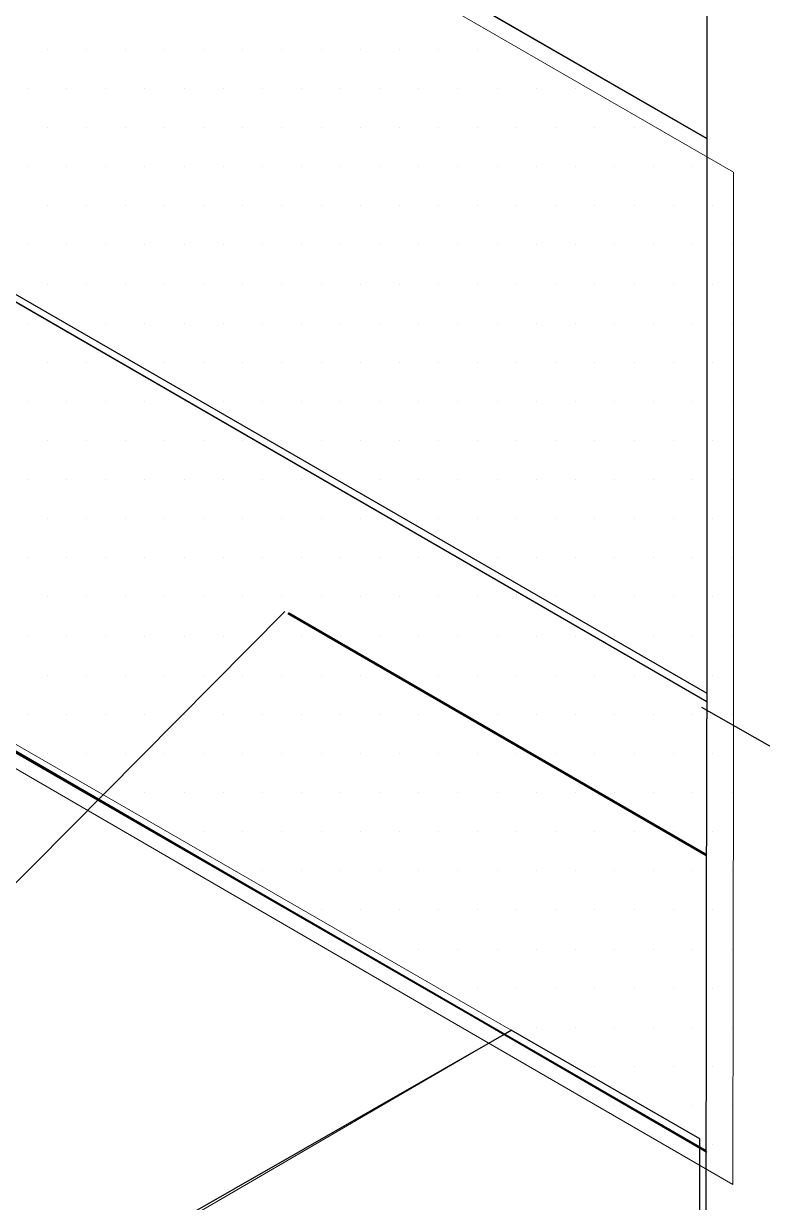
# Model space of a CAD drawing. Header units: inches. Extents: x -24 to 76, y -57 to 19.
# Drawn here: x -11.214 to -10.86, y 9.574 to 10.139 of the extents above; entities that cross this region are included whole.
import ezdxf

# ---------------------------------------------------------------- set-up
doc = ezdxf.new("R2010")
doc.units = ezdxf.units.IN
doc.header["$MEASUREMENT"] = 0
for name, color, linetype, lineweight in [('.ATI-HATCH', 7, 'Continuous', 0), ('G-ANNO-TTLB', 7, 'Continuous', 0), ('TYVEK', 7, 'Continuous', 0)]:
    doc.layers.add(name, color=color, linetype=linetype, lineweight=lineweight)

# ---------------------------------------------------------------- blocks, each defined once
blk = doc.blocks.new('Block_174')
at = {"layer": 'TYVEK', "color": 252, "lineweight": 25, "true_color": 0x848484}
blk.add_line((-11.08858, 9.85702), (-11.51939, 9.4223), dxfattribs=at)
blk = doc.blocks.new('Block_507')
at = {"layer": '.ATI-HATCH'}
blk.add_lwpolyline([(-11.25643, 10.2886), (-11.25248, 10.29094), (-11.22468, 10.6514), (-11.48622, 10.54561), (-11.70796, 10.66088), (-11.73576, 10.29931), (-11.73576, 10.20976), (-11.59052, 9.99827), (-11.02148, 9.6678), (-10.87381, 9.58238), (-10.87351, 9.78949), (-10.87351, 10.06769)], close=True, dxfattribs=at)
at = {"layer": '.ATI-HATCH', "color": 243, "lineweight": 0, "true_color": 0xcc667f}
for points in [[(-11.20245, 10.12646), (-11.20245, 10.12646), (-11.20245, 10.12646), (-11.20245, 10.12646)], [(-11.1837, 10.12646), (-11.1837, 10.12646), (-11.1837, 10.12646), (-11.1837, 10.12646)], [(-11.16495, 10.12646), (-11.16495, 10.12646), (-11.16495, 10.12646), (-11.16495, 10.12646)], [(-11.1462, 10.12646), (-11.1462, 10.12646), (-11.1462, 10.12646), (-11.1462, 10.12646)], [(-11.12745, 10.12646), (-11.12745, 10.12646), (-11.12745, 10.12646), (-11.12745, 10.12646)], [(-11.1087, 10.12646), (-11.1087, 10.12646), (-11.1087, 10.12646), (-11.1087, 10.12646)], [(-11.08995, 10.12646), (-11.08995, 10.12646), (-11.08995, 10.12646), (-11.08995, 10.12646)], [(-11.0712, 10.12646), (-11.0712, 10.12646), (-11.0712, 10.12646), (-11.0712, 10.12646)], [(-11.05245, 10.12646), (-11.05245, 10.12646), (-11.05245, 10.12646), (-11.05245, 10.12646)], [(-11.0337, 10.12646), (-11.0337, 10.12646), (-11.0337, 10.12646), (-11.0337, 10.12646)], [(-11.01495, 10.12646), (-11.01495, 10.12646), (-11.01495, 10.12646), (-11.01495, 10.12646)], [(-10.9962, 10.12646), (-10.9962, 10.12646), (-10.9962, 10.12646), (-10.9962, 10.12646)], [(-10.97745, 10.12646), (-10.97745, 10.12646), (-10.97745, 10.12646), (-10.97745, 10.12646)], [(-11.21182, 10.10771), (-11.21182, 10.10771), (-11.21182, 10.10771), (-11.21182, 10.10771)], [(-11.19307, 10.10771), (-11.19307, 10.10771), (-11.19307, 10.10771), (-11.19307, 10.10771)], [(-11.17432, 10.10771), (-11.17432, 10.10771), (-11.17432, 10.10771), (-11.17432, 10.10771)], [(-11.15557, 10.10771), (-11.15557, 10.10771), (-11.15557, 10.10771), (-11.15557, 10.10771)], [(-11.13682, 10.10771), (-11.13682, 10.10771), (-11.13682, 10.10771), (-11.13682, 10.10771)], [(-11.11807, 10.10771), (-11.11807, 10.10771), (-11.11807, 10.10771), (-11.11807, 10.10771)], [(-11.09932, 10.10771), (-11.09932, 10.10771), (-11.09932, 10.10771), (-11.09932, 10.10771)], [(-11.08057, 10.10771), (-11.08057, 10.10771), (-11.08057, 10.10771), (-11.08057, 10.10771)], [(-11.06182, 10.10771), (-11.06182, 10.10771), (-11.06182, 10.10771), (-11.06182, 10.10771)], [(-11.04307, 10.10771), (-11.04307, 10.10771), (-11.04307, 10.10771), (-11.04307, 10.10771)], [(-11.02432, 10.10771), (-11.02432, 10.10771), (-11.02432, 10.10771), (-11.02432, 10.10771)], [(-11.00557, 10.10771), (-11.00557, 10.10771), (-11.00557, 10.10771), (-11.00557, 10.10771)], [(-10.98682, 10.10771), (-10.98682, 10.10771), (-10.98682, 10.10771), (-10.98682, 10.10771)], [(-10.96807, 10.10771), (-10.96807, 10.10771), (-10.96807, 10.10771), (-10.96807, 10.10771)], [(-10.94932, 10.10771), (-10.94932, 10.10771), (-10.94932, 10.10771), (-10.94932, 10.10771)], [(-11.20245, 10.08896), (-11.20245, 10.08896), (-11.20245, 10.08896), (-11.20245, 10.08896)], [(-11.1837, 10.08896), (-11.1837, 10.08896), (-11.1837, 10.08896), (-11.1837, 10.08896)], [(-11.16495, 10.08896), (-11.16495, 10.08896), (-11.16495, 10.08896), (-11.16495, 10.08896)], [(-11.1462, 10.08896), (-11.1462, 10.08896), (-11.1462, 10.08896), (-11.1462, 10.08896)], [(-11.12745, 10.08896), (-11.12745, 10.08896), (-11.12745, 10.08896), (-11.12745, 10.08896)], [(-11.1087, 10.08896), (-11.1087, 10.08896), (-11.1087, 10.08896), (-11.1087, 10.08896)], [(-11.08995, 10.08896), (-11.08995, 10.08896), (-11.08995, 10.08896), (-11.08995, 10.08896)], [(-11.0712, 10.08896), (-11.0712, 10.08896), (-11.0712, 10.08896), (-11.0712, 10.08896)], [(-11.05245, 10.08896), (-11.05245, 10.08896), (-11.05245, 10.08896), (-11.05245, 10.08896)], [(-11.0337, 10.08896), (-11.0337, 10.08896), (-11.0337, 10.08896), (-11.0337, 10.08896)], [(-11.01495, 10.08896), (-11.01495, 10.08896), (-11.01495, 10.08896), (-11.01495, 10.08896)], [(-10.9962, 10.08896), (-10.9962, 10.08896), (-10.9962, 10.08896), (-10.9962, 10.08896)], [(-10.97745, 10.08896), (-10.97745, 10.08896), (-10.97745, 10.08896), (-10.97745, 10.08896)], [(-10.9587, 10.08896), (-10.9587, 10.08896), (-10.9587, 10.08896), (-10.9587, 10.08896)], [(-10.93995, 10.08896), (-10.93995, 10.08896), (-10.93995, 10.08896), (-10.93995, 10.08896)], [(-10.9212, 10.08896), (-10.9212, 10.08896), (-10.9212, 10.08896), (-10.9212, 10.08896)], [(-11.21182, 10.07021), (-11.21182, 10.07021), (-11.21182, 10.07021), (-11.21182, 10.07021)], [(-11.19307, 10.07021), (-11.19307, 10.07021), (-11.19307, 10.07021), (-11.19307, 10.07021)], [(-11.17432, 10.07021), (-11.17432, 10.07021), (-11.17432, 10.07021), (-11.17432, 10.07021)], [(-11.15557, 10.07021), (-11.15557, 10.07021), (-11.15557, 10.07021), (-11.15557, 10.07021)], [(-11.13682, 10.07021), (-11.13682, 10.07021), (-11.13682, 10.07021), (-11.13682, 10.07021)], [(-11.11807, 10.07021), (-11.11807, 10.07021), (-11.11807, 10.07021), (-11.11807, 10.07021)], [(-11.09932, 10.07021), (-11.09932, 10.07021), (-11.09932, 10.07021), (-11.09932, 10.07021)], [(-11.08057, 10.07021), (-11.08057, 10.07021), (-11.08057, 10.07021), (-11.08057, 10.07021)], [(-11.06182, 10.07021), (-11.06182, 10.07021), (-11.06182, 10.07021), (-11.06182, 10.07021)], [(-11.04307, 10.07021), (-11.04307, 10.07021), (-11.04307, 10.07021), (-11.04307, 10.07021)], [(-11.02432, 10.07021), (-11.02432, 10.07021), (-11.02432, 10.07021), (-11.02432, 10.07021)], [(-11.00557, 10.07021), (-11.00557, 10.07021), (-11.00557, 10.07021), (-11.00557, 10.07021)], [(-10.98682, 10.07021), (-10.98682, 10.07021), (-10.98682, 10.07021), (-10.98682, 10.07021)], [(-10.96807, 10.07021), (-10.96807, 10.07021), (-10.96807, 10.07021), (-10.96807, 10.07021)], [(-10.94932, 10.07021), (-10.94932, 10.07021), (-10.94932, 10.07021), (-10.94932, 10.07021)], [(-10.93057, 10.07021), (-10.93057, 10.07021), (-10.93057, 10.07021), (-10.93057, 10.07021)], [(-10.91182, 10.07021), (-10.91182, 10.07021), (-10.91182, 10.07021), (-10.91182, 10.07021)], [(-10.89307, 10.07021), (-10.89307, 10.07021), (-10.89307, 10.07021), (-10.89307, 10.07021)], [(-11.20245, 10.05146), (-11.20245, 10.05146), (-11.20245, 10.05146), (-11.20245, 10.05146)], [(-11.1837, 10.05146), (-11.1837, 10.05146), (-11.1837, 10.05146), (-11.1837, 10.05146)], [(-11.16495, 10.05146), (-11.16495, 10.05146), (-11.16495, 10.05146), (-11.16495, 10.05146)], [(-11.1462, 10.05146), (-11.1462, 10.05146), (-11.1462, 10.05146), (-11.1462, 10.05146)], [(-11.12745, 10.05146), (-11.12745, 10.05146), (-11.12745, 10.05146), (-11.12745, 10.05146)], [(-11.1087, 10.05146), (-11.1087, 10.05146), (-11.1087, 10.05146), (-11.1087, 10.05146)], [(-11.08995, 10.05146), (-11.08995, 10.05146), (-11.08995, 10.05146), (-11.08995, 10.05146)], [(-11.0712, 10.05146), (-11.0712, 10.05146), (-11.0712, 10.05146), (-11.0712, 10.05146)], [(-11.05245, 10.05146), (-11.05245, 10.05146), (-11.05245, 10.05146), (-11.05245, 10.05146)], [(-11.0337, 10.05146), (-11.0337, 10.05146), (-11.0337, 10.05146), (-11.0337, 10.05146)], [(-11.01495, 10.05146), (-11.01495, 10.05146), (-11.01495, 10.05146), (-11.01495, 10.05146)], [(-10.9962, 10.05146), (-10.9962, 10.05146), (-10.9962, 10.05146), (-10.9962, 10.05146)], [(-10.97745, 10.05146), (-10.97745, 10.05146), (-10.97745, 10.05146), (-10.97745, 10.05146)], [(-10.9587, 10.05146), (-10.9587, 10.05146), (-10.9587, 10.05146), (-10.9587, 10.05146)], [(-10.93995, 10.05146), (-10.93995, 10.05146), (-10.93995, 10.05146), (-10.93995, 10.05146)], [(-10.9212, 10.05146), (-10.9212, 10.05146), (-10.9212, 10.05146), (-10.9212, 10.05146)], [(-10.90245, 10.05146), (-10.90245, 10.05146), (-10.90245, 10.05146), (-10.90245, 10.05146)], [(-10.8837, 10.05146), (-10.8837, 10.05146), (-10.8837, 10.05146), (-10.8837, 10.05146)], [(-11.21182, 10.03271), (-11.21182, 10.03271), (-11.21182, 10.03271), (-11.21182, 10.03271)], [(-11.19307, 10.03271), (-11.19307, 10.03271), (-11.19307, 10.03271), (-11.19307, 10.03271)], [(-11.17432, 10.03271), (-11.17432, 10.03271), (-11.17432, 10.03271), (-11.17432, 10.03271)], [(-11.15557, 10.03271), (-11.15557, 10.03271), (-11.15557, 10.03271), (-11.15557, 10.03271)], [(-11.13682, 10.03271), (-11.13682, 10.03271), (-11.13682, 10.03271), (-11.13682, 10.03271)], [(-11.11807, 10.03271), (-11.11807, 10.03271), (-11.11807, 10.03271), (-11.11807, 10.03271)], [(-11.09932, 10.03271), (-11.09932, 10.03271), (-11.09932, 10.03271), (-11.09932, 10.03271)], [(-11.08057, 10.03271), (-11.08057, 10.03271), (-11.08057, 10.03271), (-11.08057, 10.03271)], [(-11.06182, 10.03271), (-11.06182, 10.03271), (-11.06182, 10.03271), (-11.06182, 10.03271)], [(-11.04307, 10.03271), (-11.04307, 10.03271), (-11.04307, 10.03271), (-11.04307, 10.03271)], [(-11.02432, 10.03271), (-11.02432, 10.03271), (-11.02432, 10.03271), (-11.02432, 10.03271)], [(-11.00557, 10.03271), (-11.00557, 10.03271), (-11.00557, 10.03271), (-11.00557, 10.03271)], [(-10.98682, 10.03271), (-10.98682, 10.03271), (-10.98682, 10.03271), (-10.98682, 10.03271)], [(-10.96807, 10.03271), (-10.96807, 10.03271), (-10.96807, 10.03271), (-10.96807, 10.03271)], [(-10.94932, 10.03271), (-10.94932, 10.03271), (-10.94932, 10.03271), (-10.94932, 10.03271)], [(-10.93057, 10.03271), (-10.93057, 10.03271), (-10.93057, 10.03271), (-10.93057, 10.03271)], [(-10.91182, 10.03271), (-10.91182, 10.03271), (-10.91182, 10.03271), (-10.91182, 10.03271)], [(-10.89307, 10.03271), (-10.89307, 10.03271), (-10.89307, 10.03271), (-10.89307, 10.03271)], [(-10.87432, 10.03271), (-10.87432, 10.03271), (-10.87432, 10.03271), (-10.87432, 10.03271)], [(-11.20245, 10.01396), (-11.20245, 10.01396), (-11.20245, 10.01396), (-11.20245, 10.01396)], [(-11.1837, 10.01396), (-11.1837, 10.01396), (-11.1837, 10.01396), (-11.1837, 10.01396)], [(-11.16495, 10.01396), (-11.16495, 10.01396), (-11.16495, 10.01396), (-11.16495, 10.01396)], [(-11.1462, 10.01396), (-11.1462, 10.01396), (-11.1462, 10.01396), (-11.1462, 10.01396)], [(-11.12745, 10.01396), (-11.12745, 10.01396), (-11.12745, 10.01396), (-11.12745, 10.01396)], [(-11.1087, 10.01396), (-11.1087, 10.01396), (-11.1087, 10.01396), (-11.1087, 10.01396)], [(-11.08995, 10.01396), (-11.08995, 10.01396), (-11.08995, 10.01396), (-11.08995, 10.01396)], [(-11.0712, 10.01396), (-11.0712, 10.01396), (-11.0712, 10.01396), (-11.0712, 10.01396)], [(-11.05245, 10.01396), (-11.05245, 10.01396), (-11.05245, 10.01396), (-11.05245, 10.01396)], [(-11.0337, 10.01396), (-11.0337, 10.01396), (-11.0337, 10.01396), (-11.0337, 10.01396)], [(-11.01495, 10.01396), (-11.01495, 10.01396), (-11.01495, 10.01396), (-11.01495, 10.01396)], [(-10.9962, 10.01396), (-10.9962, 10.01396), (-10.9962, 10.01396), (-10.9962, 10.01396)], [(-10.97745, 10.01396), (-10.97745, 10.01396), (-10.97745, 10.01396), (-10.97745, 10.01396)], [(-10.9587, 10.01396), (-10.9587, 10.01396), (-10.9587, 10.01396), (-10.9587, 10.01396)], [(-10.93995, 10.01396), (-10.93995, 10.01396), (-10.93995, 10.01396), (-10.93995, 10.01396)], [(-10.9212, 10.01396), (-10.9212, 10.01396), (-10.9212, 10.01396), (-10.9212, 10.01396)], [(-10.90245, 10.01396), (-10.90245, 10.01396), (-10.90245, 10.01396), (-10.90245, 10.01396)], [(-10.8837, 10.01396), (-10.8837, 10.01396), (-10.8837, 10.01396), (-10.8837, 10.01396)], [(-11.21182, 9.99521), (-11.21182, 9.99521), (-11.21182, 9.99521), (-11.21182, 9.99521)], [(-11.19307, 9.99521), (-11.19307, 9.99521), (-11.19307, 9.99521), (-11.19307, 9.99521)], [(-11.17432, 9.99521), (-11.17432, 9.99521), (-11.17432, 9.99521), (-11.17432, 9.99521)], [(-11.15557, 9.99521), (-11.15557, 9.99521), (-11.15557, 9.99521), (-11.15557, 9.99521)], [(-11.13682, 9.99521), (-11.13682, 9.99521), (-11.13682, 9.99521), (-11.13682, 9.99521)], [(-11.11807, 9.99521), (-11.11807, 9.99521), (-11.11807, 9.99521), (-11.11807, 9.99521)], [(-11.09932, 9.99521), (-11.09932, 9.99521), (-11.09932, 9.99521), (-11.09932, 9.99521)], [(-11.08057, 9.99521), (-11.08057, 9.99521), (-11.08057, 9.99521), (-11.08057, 9.99521)], [(-11.06182, 9.99521), (-11.06182, 9.99521), (-11.06182, 9.99521), (-11.06182, 9.99521)], [(-11.04307, 9.99521), (-11.04307, 9.99521), (-11.04307, 9.99521), (-11.04307, 9.99521)], [(-11.02432, 9.99521), (-11.02432, 9.99521), (-11.02432, 9.99521), (-11.02432, 9.99521)], [(-11.00557, 9.99521), (-11.00557, 9.99521), (-11.00557, 9.99521), (-11.00557, 9.99521)], [(-10.98682, 9.99521), (-10.98682, 9.99521), (-10.98682, 9.99521), (-10.98682, 9.99521)], [(-10.96807, 9.99521), (-10.96807, 9.99521), (-10.96807, 9.99521), (-10.96807, 9.99521)], [(-10.94932, 9.99521), (-10.94932, 9.99521), (-10.94932, 9.99521), (-10.94932, 9.99521)], [(-10.93057, 9.99521), (-10.93057, 9.99521), (-10.93057, 9.99521), (-10.93057, 9.99521)], [(-10.91182, 9.99521), (-10.91182, 9.99521), (-10.91182, 9.99521), (-10.91182, 9.99521)], [(-10.89307, 9.99521), (-10.89307, 9.99521), (-10.89307, 9.99521), (-10.89307, 9.99521)], [(-10.87432, 9.99521), (-10.87432, 9.99521), (-10.87432, 9.99521), (-10.87432, 9.99521)], [(-11.20245, 9.97646), (-11.20245, 9.97646), (-11.20245, 9.97646), (-11.20245, 9.97646)], [(-11.1837, 9.97646), (-11.1837, 9.97646), (-11.1837, 9.97646), (-11.1837, 9.97646)], [(-11.16495, 9.97646), (-11.16495, 9.97646), (-11.16495, 9.97646), (-11.16495, 9.97646)], [(-11.1462, 9.97646), (-11.1462, 9.97646), (-11.1462, 9.97646), (-11.1462, 9.97646)], [(-11.12745, 9.97646), (-11.12745, 9.97646), (-11.12745, 9.97646), (-11.12745, 9.97646)], [(-11.1087, 9.97646), (-11.1087, 9.97646), (-11.1087, 9.97646), (-11.1087, 9.97646)], [(-11.08995, 9.97646), (-11.08995, 9.97646), (-11.08995, 9.97646), (-11.08995, 9.97646)], [(-11.0712, 9.97646), (-11.0712, 9.97646), (-11.0712, 9.97646), (-11.0712, 9.97646)], [(-11.05245, 9.97646), (-11.05245, 9.97646), (-11.05245, 9.97646), (-11.05245, 9.97646)], [(-11.0337, 9.97646), (-11.0337, 9.97646), (-11.0337, 9.97646), (-11.0337, 9.97646)], [(-11.01495, 9.97646), (-11.01495, 9.97646), (-11.01495, 9.97646), (-11.01495, 9.97646)], [(-10.9962, 9.97646), (-10.9962, 9.97646), (-10.9962, 9.97646), (-10.9962, 9.97646)], [(-10.97745, 9.97646), (-10.97745, 9.97646), (-10.97745, 9.97646), (-10.97745, 9.97646)], [(-10.9587, 9.97646), (-10.9587, 9.97646), (-10.9587, 9.97646), (-10.9587, 9.97646)], [(-10.93995, 9.97646), (-10.93995, 9.97646), (-10.93995, 9.97646), (-10.93995, 9.97646)], [(-10.9212, 9.97646), (-10.9212, 9.97646), (-10.9212, 9.97646), (-10.9212, 9.97646)], [(-10.90245, 9.97646), (-10.90245, 9.97646), (-10.90245, 9.97646), (-10.90245, 9.97646)], [(-10.8837, 9.97646), (-10.8837, 9.97646), (-10.8837, 9.97646), (-10.8837, 9.97646)], [(-11.21182, 9.95771), (-11.21182, 9.95771), (-11.21182, 9.95771), (-11.21182, 9.95771)], [(-11.19307, 9.95771), (-11.19307, 9.95771), (-11.19307, 9.95771), (-11.19307, 9.95771)], [(-11.17432, 9.95771), (-11.17432, 9.95771), (-11.17432, 9.95771), (-11.17432, 9.95771)], [(-11.15557, 9.95771), (-11.15557, 9.95771), (-11.15557, 9.95771), (-11.15557, 9.95771)], [(-11.13682, 9.95771), (-11.13682, 9.95771), (-11.13682, 9.95771), (-11.13682, 9.95771)], [(-11.11807, 9.95771), (-11.11807, 9.95771), (-11.11807, 9.95771), (-11.11807, 9.95771)], [(-11.09932, 9.95771), (-11.09932, 9.95771), (-11.09932, 9.95771), (-11.09932, 9.95771)], [(-11.08057, 9.95771), (-11.08057, 9.95771), (-11.08057, 9.95771), (-11.08057, 9.95771)], [(-11.06182, 9.95771), (-11.06182, 9.95771), (-11.06182, 9.95771), (-11.06182, 9.95771)], [(-11.04307, 9.95771), (-11.04307, 9.95771), (-11.04307, 9.95771), (-11.04307, 9.95771)], [(-11.02432, 9.95771), (-11.02432, 9.95771), (-11.02432, 9.95771), (-11.02432, 9.95771)], [(-11.00557, 9.95771), (-11.00557, 9.95771), (-11.00557, 9.95771), (-11.00557, 9.95771)], [(-10.98682, 9.95771), (-10.98682, 9.95771), (-10.98682, 9.95771), (-10.98682, 9.95771)], [(-10.96807, 9.95771), (-10.96807, 9.95771), (-10.96807, 9.95771), (-10.96807, 9.95771)], [(-10.94932, 9.95771), (-10.94932, 9.95771), (-10.94932, 9.95771), (-10.94932, 9.95771)], [(-10.93057, 9.95771), (-10.93057, 9.95771), (-10.93057, 9.95771), (-10.93057, 9.95771)], [(-10.91182, 9.95771), (-10.91182, 9.95771), (-10.91182, 9.95771), (-10.91182, 9.95771)], [(-10.89307, 9.95771), (-10.89307, 9.95771), (-10.89307, 9.95771), (-10.89307, 9.95771)], [(-10.87432, 9.95771), (-10.87432, 9.95771), (-10.87432, 9.95771), (-10.87432, 9.95771)], [(-11.20245, 9.93896), (-11.20245, 9.93896), (-11.20245, 9.93896), (-11.20245, 9.93896)], [(-11.1837, 9.93896), (-11.1837, 9.93896), (-11.1837, 9.93896), (-11.1837, 9.93896)], [(-11.16495, 9.93896), (-11.16495, 9.93896), (-11.16495, 9.93896), (-11.16495, 9.93896)], [(-11.1462, 9.93896), (-11.1462, 9.93896), (-11.1462, 9.93896), (-11.1462, 9.93896)], [(-11.12745, 9.93896), (-11.12745, 9.93896), (-11.12745, 9.93896), (-11.12745, 9.93896)], [(-11.1087, 9.93896), (-11.1087, 9.93896), (-11.1087, 9.93896), (-11.1087, 9.93896)], [(-11.08995, 9.93896), (-11.08995, 9.93896), (-11.08995, 9.93896), (-11.08995, 9.93896)], [(-11.0712, 9.93896), (-11.0712, 9.93896), (-11.0712, 9.93896), (-11.0712, 9.93896)], [(-11.05245, 9.93896), (-11.05245, 9.93896), (-11.05245, 9.93896), (-11.05245, 9.93896)], [(-11.0337, 9.93896), (-11.0337, 9.93896), (-11.0337, 9.93896), (-11.0337, 9.93896)], [(-11.01495, 9.93896), (-11.01495, 9.93896), (-11.01495, 9.93896), (-11.01495, 9.93896)], [(-10.9962, 9.93896), (-10.9962, 9.93896), (-10.9962, 9.93896), (-10.9962, 9.93896)], [(-10.97745, 9.93896), (-10.97745, 9.93896), (-10.97745, 9.93896), (-10.97745, 9.93896)], [(-10.9587, 9.93896), (-10.9587, 9.93896), (-10.9587, 9.93896), (-10.9587, 9.93896)], [(-10.93995, 9.93896), (-10.93995, 9.93896), (-10.93995, 9.93896), (-10.93995, 9.93896)], [(-10.9212, 9.93896), (-10.9212, 9.93896), (-10.9212, 9.93896), (-10.9212, 9.93896)], [(-10.90245, 9.93896), (-10.90245, 9.93896), (-10.90245, 9.93896), (-10.90245, 9.93896)], [(-10.8837, 9.93896), (-10.8837, 9.93896), (-10.8837, 9.93896), (-10.8837, 9.93896)], [(-11.21182, 9.92021), (-11.21182, 9.92021), (-11.21182, 9.92021), (-11.21182, 9.92021)], [(-11.19307, 9.92021), (-11.19307, 9.92021), (-11.19307, 9.92021), (-11.19307, 9.92021)], [(-11.17432, 9.92021), (-11.17432, 9.92021), (-11.17432, 9.92021), (-11.17432, 9.92021)], [(-11.15557, 9.92021), (-11.15557, 9.92021), (-11.15557, 9.92021), (-11.15557, 9.92021)], [(-11.13682, 9.92021), (-11.13682, 9.92021), (-11.13682, 9.92021), (-11.13682, 9.92021)], [(-11.11807, 9.92021), (-11.11807, 9.92021), (-11.11807, 9.92021), (-11.11807, 9.92021)], [(-11.09932, 9.92021), (-11.09932, 9.92021), (-11.09932, 9.92021), (-11.09932, 9.92021)], [(-11.08057, 9.92021), (-11.08057, 9.92021), (-11.08057, 9.92021), (-11.08057, 9.92021)], [(-11.06182, 9.92021), (-11.06182, 9.92021), (-11.06182, 9.92021), (-11.06182, 9.92021)], [(-11.04307, 9.92021), (-11.04307, 9.92021), (-11.04307, 9.92021), (-11.04307, 9.92021)], [(-11.02432, 9.92021), (-11.02432, 9.92021), (-11.02432, 9.92021), (-11.02432, 9.92021)], [(-11.00557, 9.92021), (-11.00557, 9.92021), (-11.00557, 9.92021), (-11.00557, 9.92021)], [(-10.98682, 9.92021), (-10.98682, 9.92021), (-10.98682, 9.92021), (-10.98682, 9.92021)], [(-10.96807, 9.92021), (-10.96807, 9.92021), (-10.96807, 9.92021), (-10.96807, 9.92021)], [(-10.94932, 9.92021), (-10.94932, 9.92021), (-10.94932, 9.92021), (-10.94932, 9.92021)], [(-10.93057, 9.92021), (-10.93057, 9.92021), (-10.93057, 9.92021), (-10.93057, 9.92021)], [(-10.91182, 9.92021), (-10.91182, 9.92021), (-10.91182, 9.92021), (-10.91182, 9.92021)], [(-10.89307, 9.92021), (-10.89307, 9.92021), (-10.89307, 9.92021), (-10.89307, 9.92021)], [(-10.87432, 9.92021), (-10.87432, 9.92021), (-10.87432, 9.92021), (-10.87432, 9.92021)], [(-11.20245, 9.90146), (-11.20245, 9.90146), (-11.20245, 9.90146), (-11.20245, 9.90146)], [(-11.1837, 9.90146), (-11.1837, 9.90146), (-11.1837, 9.90146), (-11.1837, 9.90146)], [(-11.16495, 9.90146), (-11.16495, 9.90146), (-11.16495, 9.90146), (-11.16495, 9.90146)], [(-11.1462, 9.90146), (-11.1462, 9.90146), (-11.1462, 9.90146), (-11.1462, 9.90146)], [(-11.12745, 9.90146), (-11.12745, 9.90146), (-11.12745, 9.90146), (-11.12745, 9.90146)], [(-11.1087, 9.90146), (-11.1087, 9.90146), (-11.1087, 9.90146), (-11.1087, 9.90146)], [(-11.08995, 9.90146), (-11.08995, 9.90146), (-11.08995, 9.90146), (-11.08995, 9.90146)], [(-11.0712, 9.90146), (-11.0712, 9.90146), (-11.0712, 9.90146), (-11.0712, 9.90146)], [(-11.05245, 9.90146), (-11.05245, 9.90146), (-11.05245, 9.90146), (-11.05245, 9.90146)], [(-11.0337, 9.90146), (-11.0337, 9.90146), (-11.0337, 9.90146), (-11.0337, 9.90146)], [(-11.01495, 9.90146), (-11.01495, 9.90146), (-11.01495, 9.90146), (-11.01495, 9.90146)], [(-10.9962, 9.90146), (-10.9962, 9.90146), (-10.9962, 9.90146), (-10.9962, 9.90146)], [(-10.97745, 9.90146), (-10.97745, 9.90146), (-10.97745, 9.90146), (-10.97745, 9.90146)], [(-10.9587, 9.90146), (-10.9587, 9.90146), (-10.9587, 9.90146), (-10.9587, 9.90146)], [(-10.93995, 9.90146), (-10.93995, 9.90146), (-10.93995, 9.90146), (-10.93995, 9.90146)], [(-10.9212, 9.90146), (-10.9212, 9.90146), (-10.9212, 9.90146), (-10.9212, 9.90146)], [(-10.90245, 9.90146), (-10.90245, 9.90146), (-10.90245, 9.90146), (-10.90245, 9.90146)], [(-10.8837, 9.90146), (-10.8837, 9.90146), (-10.8837, 9.90146), (-10.8837, 9.90146)], [(-11.21182, 9.88271), (-11.21182, 9.88271), (-11.21182, 9.88271), (-11.21182, 9.88271)], [(-11.19307, 9.88271), (-11.19307, 9.88271), (-11.19307, 9.88271), (-11.19307, 9.88271)], [(-11.17432, 9.88271), (-11.17432, 9.88271), (-11.17432, 9.88271), (-11.17432, 9.88271)], [(-11.15557, 9.88271), (-11.15557, 9.88271), (-11.15557, 9.88271), (-11.15557, 9.88271)], [(-11.13682, 9.88271), (-11.13682, 9.88271), (-11.13682, 9.88271), (-11.13682, 9.88271)], [(-11.11807, 9.88271), (-11.11807, 9.88271), (-11.11807, 9.88271), (-11.11807, 9.88271)], [(-11.09932, 9.88271), (-11.09932, 9.88271), (-11.09932, 9.88271), (-11.09932, 9.88271)], [(-11.08057, 9.88271), (-11.08057, 9.88271), (-11.08057, 9.88271), (-11.08057, 9.88271)], [(-11.06182, 9.88271), (-11.06182, 9.88271), (-11.06182, 9.88271), (-11.06182, 9.88271)], [(-11.04307, 9.88271), (-11.04307, 9.88271), (-11.04307, 9.88271), (-11.04307, 9.88271)], [(-11.02432, 9.88271), (-11.02432, 9.88271), (-11.02432, 9.88271), (-11.02432, 9.88271)], [(-11.00557, 9.88271), (-11.00557, 9.88271), (-11.00557, 9.88271), (-11.00557, 9.88271)], [(-10.98682, 9.88271), (-10.98682, 9.88271), (-10.98682, 9.88271), (-10.98682, 9.88271)], [(-10.96807, 9.88271), (-10.96807, 9.88271), (-10.96807, 9.88271), (-10.96807, 9.88271)], [(-10.94932, 9.88271), (-10.94932, 9.88271), (-10.94932, 9.88271), (-10.94932, 9.88271)], [(-10.93057, 9.88271), (-10.93057, 9.88271), (-10.93057, 9.88271), (-10.93057, 9.88271)], [(-10.91182, 9.88271), (-10.91182, 9.88271), (-10.91182, 9.88271), (-10.91182, 9.88271)], [(-10.89307, 9.88271), (-10.89307, 9.88271), (-10.89307, 9.88271), (-10.89307, 9.88271)], [(-10.87432, 9.88271), (-10.87432, 9.88271), (-10.87432, 9.88271), (-10.87432, 9.88271)], [(-11.20245, 9.86396), (-11.20245, 9.86396), (-11.20245, 9.86396), (-11.20245, 9.86396)], [(-11.1837, 9.86396), (-11.1837, 9.86396), (-11.1837, 9.86396), (-11.1837, 9.86396)], [(-11.16495, 9.86396), (-11.16495, 9.86396), (-11.16495, 9.86396), (-11.16495, 9.86396)], [(-11.1462, 9.86396), (-11.1462, 9.86396), (-11.1462, 9.86396), (-11.1462, 9.86396)], [(-11.12745, 9.86396), (-11.12745, 9.86396), (-11.12745, 9.86396), (-11.12745, 9.86396)], [(-11.1087, 9.86396), (-11.1087, 9.86396), (-11.1087, 9.86396), (-11.1087, 9.86396)], [(-11.08995, 9.86396), (-11.08995, 9.86396), (-11.08995, 9.86396), (-11.08995, 9.86396)], [(-11.0712, 9.86396), (-11.0712, 9.86396), (-11.0712, 9.86396), (-11.0712, 9.86396)], [(-11.05245, 9.86396), (-11.05245, 9.86396), (-11.05245, 9.86396), (-11.05245, 9.86396)], [(-11.0337, 9.86396), (-11.0337, 9.86396), (-11.0337, 9.86396), (-11.0337, 9.86396)], [(-11.01495, 9.86396), (-11.01495, 9.86396), (-11.01495, 9.86396), (-11.01495, 9.86396)], [(-10.9962, 9.86396), (-10.9962, 9.86396), (-10.9962, 9.86396), (-10.9962, 9.86396)], [(-10.97745, 9.86396), (-10.97745, 9.86396), (-10.97745, 9.86396), (-10.97745, 9.86396)], [(-10.9587, 9.86396), (-10.9587, 9.86396), (-10.9587, 9.86396), (-10.9587, 9.86396)], [(-10.93995, 9.86396), (-10.93995, 9.86396), (-10.93995, 9.86396), (-10.93995, 9.86396)], [(-10.9212, 9.86396), (-10.9212, 9.86396), (-10.9212, 9.86396), (-10.9212, 9.86396)], [(-10.90245, 9.86396), (-10.90245, 9.86396), (-10.90245, 9.86396), (-10.90245, 9.86396)], [(-10.8837, 9.86396), (-10.8837, 9.86396), (-10.8837, 9.86396), (-10.8837, 9.86396)], [(-11.21182, 9.84521), (-11.21182, 9.84521), (-11.21182, 9.84521), (-11.21182, 9.84521)], [(-11.19307, 9.84521), (-11.19307, 9.84521), (-11.19307, 9.84521), (-11.19307, 9.84521)], [(-11.17432, 9.84521), (-11.17432, 9.84521), (-11.17432, 9.84521), (-11.17432, 9.84521)], [(-11.15557, 9.84521), (-11.15557, 9.84521), (-11.15557, 9.84521), (-11.15557, 9.84521)], [(-11.13682, 9.84521), (-11.13682, 9.84521), (-11.13682, 9.84521), (-11.13682, 9.84521)], [(-11.11807, 9.84521), (-11.11807, 9.84521), (-11.11807, 9.84521), (-11.11807, 9.84521)], [(-11.09932, 9.84521), (-11.09932, 9.84521), (-11.09932, 9.84521), (-11.09932, 9.84521)], [(-11.08057, 9.84521), (-11.08057, 9.84521), (-11.08057, 9.84521), (-11.08057, 9.84521)], [(-11.06182, 9.84521), (-11.06182, 9.84521), (-11.06182, 9.84521), (-11.06182, 9.84521)], [(-11.04307, 9.84521), (-11.04307, 9.84521), (-11.04307, 9.84521), (-11.04307, 9.84521)], [(-11.02432, 9.84521), (-11.02432, 9.84521), (-11.02432, 9.84521), (-11.02432, 9.84521)], [(-11.00557, 9.84521), (-11.00557, 9.84521), (-11.00557, 9.84521), (-11.00557, 9.84521)], [(-10.98682, 9.84521), (-10.98682, 9.84521), (-10.98682, 9.84521), (-10.98682, 9.84521)], [(-10.96807, 9.84521), (-10.96807, 9.84521), (-10.96807, 9.84521), (-10.96807, 9.84521)], [(-10.94932, 9.84521), (-10.94932, 9.84521), (-10.94932, 9.84521), (-10.94932, 9.84521)], [(-10.93057, 9.84521), (-10.93057, 9.84521), (-10.93057, 9.84521), (-10.93057, 9.84521)], [(-10.91182, 9.84521), (-10.91182, 9.84521), (-10.91182, 9.84521), (-10.91182, 9.84521)], [(-10.89307, 9.84521), (-10.89307, 9.84521), (-10.89307, 9.84521), (-10.89307, 9.84521)], [(-10.87432, 9.84521), (-10.87432, 9.84521), (-10.87432, 9.84521), (-10.87432, 9.84521)], [(-11.20245, 9.82646), (-11.20245, 9.82646), (-11.20245, 9.82646), (-11.20245, 9.82646)], [(-11.1837, 9.82646), (-11.1837, 9.82646), (-11.1837, 9.82646), (-11.1837, 9.82646)], [(-11.16495, 9.82646), (-11.16495, 9.82646), (-11.16495, 9.82646), (-11.16495, 9.82646)], [(-11.1462, 9.82646), (-11.1462, 9.82646), (-11.1462, 9.82646), (-11.1462, 9.82646)], [(-11.12745, 9.82646), (-11.12745, 9.82646), (-11.12745, 9.82646), (-11.12745, 9.82646)], [(-11.1087, 9.82646), (-11.1087, 9.82646), (-11.1087, 9.82646), (-11.1087, 9.82646)], [(-11.08995, 9.82646), (-11.08995, 9.82646), (-11.08995, 9.82646), (-11.08995, 9.82646)], [(-11.0712, 9.82646), (-11.0712, 9.82646), (-11.0712, 9.82646), (-11.0712, 9.82646)], [(-11.05245, 9.82646), (-11.05245, 9.82646), (-11.05245, 9.82646), (-11.05245, 9.82646)], [(-11.0337, 9.82646), (-11.0337, 9.82646), (-11.0337, 9.82646), (-11.0337, 9.82646)], [(-11.01495, 9.82646), (-11.01495, 9.82646), (-11.01495, 9.82646), (-11.01495, 9.82646)], [(-10.9962, 9.82646), (-10.9962, 9.82646), (-10.9962, 9.82646), (-10.9962, 9.82646)], [(-10.97745, 9.82646), (-10.97745, 9.82646), (-10.97745, 9.82646), (-10.97745, 9.82646)], [(-10.9587, 9.82646), (-10.9587, 9.82646), (-10.9587, 9.82646), (-10.9587, 9.82646)], [(-10.93995, 9.82646), (-10.93995, 9.82646), (-10.93995, 9.82646), (-10.93995, 9.82646)], [(-10.9212, 9.82646), (-10.9212, 9.82646), (-10.9212, 9.82646), (-10.9212, 9.82646)], [(-10.90245, 9.82646), (-10.90245, 9.82646), (-10.90245, 9.82646), (-10.90245, 9.82646)], [(-10.8837, 9.82646), (-10.8837, 9.82646), (-10.8837, 9.82646), (-10.8837, 9.82646)], [(-11.21182, 9.80771), (-11.21182, 9.80771), (-11.21182, 9.80771), (-11.21182, 9.80771)], [(-11.19307, 9.80771), (-11.19307, 9.80771), (-11.19307, 9.80771), (-11.19307, 9.80771)], [(-11.17432, 9.80771), (-11.17432, 9.80771), (-11.17432, 9.80771), (-11.17432, 9.80771)], [(-11.15557, 9.80771), (-11.15557, 9.80771), (-11.15557, 9.80771), (-11.15557, 9.80771)], [(-11.13682, 9.80771), (-11.13682, 9.80771), (-11.13682, 9.80771), (-11.13682, 9.80771)], [(-11.11807, 9.80771), (-11.11807, 9.80771), (-11.11807, 9.80771), (-11.11807, 9.80771)], [(-11.09932, 9.80771), (-11.09932, 9.80771), (-11.09932, 9.80771), (-11.09932, 9.80771)], [(-11.08057, 9.80771), (-11.08057, 9.80771), (-11.08057, 9.80771), (-11.08057, 9.80771)], [(-11.06182, 9.80771), (-11.06182, 9.80771), (-11.06182, 9.80771), (-11.06182, 9.80771)], [(-11.04307, 9.80771), (-11.04307, 9.80771), (-11.04307, 9.80771), (-11.04307, 9.80771)], [(-11.02432, 9.80771), (-11.02432, 9.80771), (-11.02432, 9.80771), (-11.02432, 9.80771)], [(-11.00557, 9.80771), (-11.00557, 9.80771), (-11.00557, 9.80771), (-11.00557, 9.80771)], [(-10.98682, 9.80771), (-10.98682, 9.80771), (-10.98682, 9.80771), (-10.98682, 9.80771)], [(-10.96807, 9.80771), (-10.96807, 9.80771), (-10.96807, 9.80771), (-10.96807, 9.80771)], [(-10.94932, 9.80771), (-10.94932, 9.80771), (-10.94932, 9.80771), (-10.94932, 9.80771)], [(-10.93057, 9.80771), (-10.93057, 9.80771), (-10.93057, 9.80771), (-10.93057, 9.80771)], [(-10.91182, 9.80771), (-10.91182, 9.80771), (-10.91182, 9.80771), (-10.91182, 9.80771)], [(-10.89307, 9.80771), (-10.89307, 9.80771), (-10.89307, 9.80771), (-10.89307, 9.80771)], [(-10.87432, 9.80771), (-10.87432, 9.80771), (-10.87432, 9.80771), (-10.87432, 9.80771)], [(-11.20245, 9.78896), (-11.20245, 9.78896), (-11.20245, 9.78896), (-11.20245, 9.78896)], [(-11.1837, 9.78896), (-11.1837, 9.78896), (-11.1837, 9.78896), (-11.1837, 9.78896)], [(-11.16495, 9.78896), (-11.16495, 9.78896), (-11.16495, 9.78896), (-11.16495, 9.78896)], [(-11.1462, 9.78896), (-11.1462, 9.78896), (-11.1462, 9.78896), (-11.1462, 9.78896)], [(-11.12745, 9.78896), (-11.12745, 9.78896), (-11.12745, 9.78896), (-11.12745, 9.78896)], [(-11.1087, 9.78896), (-11.1087, 9.78896), (-11.1087, 9.78896), (-11.1087, 9.78896)], [(-11.08995, 9.78896), (-11.08995, 9.78896), (-11.08995, 9.78896), (-11.08995, 9.78896)], [(-11.0712, 9.78896), (-11.0712, 9.78896), (-11.0712, 9.78896), (-11.0712, 9.78896)], [(-11.05245, 9.78896), (-11.05245, 9.78896), (-11.05245, 9.78896), (-11.05245, 9.78896)], [(-11.0337, 9.78896), (-11.0337, 9.78896), (-11.0337, 9.78896), (-11.0337, 9.78896)], [(-11.01495, 9.78896), (-11.01495, 9.78896), (-11.01495, 9.78896), (-11.01495, 9.78896)], [(-10.9962, 9.78896), (-10.9962, 9.78896), (-10.9962, 9.78896), (-10.9962, 9.78896)], [(-10.97745, 9.78896), (-10.97745, 9.78896), (-10.97745, 9.78896), (-10.97745, 9.78896)], [(-10.9587, 9.78896), (-10.9587, 9.78896), (-10.9587, 9.78896), (-10.9587, 9.78896)], [(-10.93995, 9.78896), (-10.93995, 9.78896), (-10.93995, 9.78896), (-10.93995, 9.78896)], [(-10.9212, 9.78896), (-10.9212, 9.78896), (-10.9212, 9.78896), (-10.9212, 9.78896)], [(-10.90245, 9.78896), (-10.90245, 9.78896), (-10.90245, 9.78896), (-10.90245, 9.78896)], [(-10.8837, 9.78896), (-10.8837, 9.78896), (-10.8837, 9.78896), (-10.8837, 9.78896)], [(-11.19307, 9.77021), (-11.19307, 9.77021), (-11.19307, 9.77021), (-11.19307, 9.77021)], [(-11.17432, 9.77021), (-11.17432, 9.77021), (-11.17432, 9.77021), (-11.17432, 9.77021)], [(-11.15557, 9.77021), (-11.15557, 9.77021), (-11.15557, 9.77021), (-11.15557, 9.77021)], [(-11.13682, 9.77021), (-11.13682, 9.77021), (-11.13682, 9.77021), (-11.13682, 9.77021)], [(-11.11807, 9.77021), (-11.11807, 9.77021), (-11.11807, 9.77021), (-11.11807, 9.77021)], [(-11.09932, 9.77021), (-11.09932, 9.77021), (-11.09932, 9.77021), (-11.09932, 9.77021)], [(-11.08057, 9.77021), (-11.08057, 9.77021), (-11.08057, 9.77021), (-11.08057, 9.77021)], [(-11.06182, 9.77021), (-11.06182, 9.77021), (-11.06182, 9.77021), (-11.06182, 9.77021)], [(-11.04307, 9.77021), (-11.04307, 9.77021), (-11.04307, 9.77021), (-11.04307, 9.77021)], [(-11.02432, 9.77021), (-11.02432, 9.77021), (-11.02432, 9.77021), (-11.02432, 9.77021)], [(-11.00557, 9.77021), (-11.00557, 9.77021), (-11.00557, 9.77021), (-11.00557, 9.77021)], [(-10.98682, 9.77021), (-10.98682, 9.77021), (-10.98682, 9.77021), (-10.98682, 9.77021)], [(-10.96807, 9.77021), (-10.96807, 9.77021), (-10.96807, 9.77021), (-10.96807, 9.77021)], [(-10.94932, 9.77021), (-10.94932, 9.77021), (-10.94932, 9.77021), (-10.94932, 9.77021)], [(-10.93057, 9.77021), (-10.93057, 9.77021), (-10.93057, 9.77021), (-10.93057, 9.77021)], [(-10.91182, 9.77021), (-10.91182, 9.77021), (-10.91182, 9.77021), (-10.91182, 9.77021)], [(-10.89307, 9.77021), (-10.89307, 9.77021), (-10.89307, 9.77021), (-10.89307, 9.77021)], [(-10.87432, 9.77021), (-10.87432, 9.77021), (-10.87432, 9.77021), (-10.87432, 9.77021)], [(-11.16495, 9.75146), (-11.16495, 9.75146), (-11.16495, 9.75146), (-11.16495, 9.75146)], [(-11.1462, 9.75146), (-11.1462, 9.75146), (-11.1462, 9.75146), (-11.1462, 9.75146)], [(-11.12745, 9.75146), (-11.12745, 9.75146), (-11.12745, 9.75146), (-11.12745, 9.75146)], [(-11.1087, 9.75146), (-11.1087, 9.75146), (-11.1087, 9.75146), (-11.1087, 9.75146)], [(-11.08995, 9.75146), (-11.08995, 9.75146), (-11.08995, 9.75146), (-11.08995, 9.75146)], [(-11.0712, 9.75146), (-11.0712, 9.75146), (-11.0712, 9.75146), (-11.0712, 9.75146)], [(-11.05245, 9.75146), (-11.05245, 9.75146), (-11.05245, 9.75146), (-11.05245, 9.75146)], [(-11.0337, 9.75146), (-11.0337, 9.75146), (-11.0337, 9.75146), (-11.0337, 9.75146)], [(-11.01495, 9.75146), (-11.01495, 9.75146), (-11.01495, 9.75146), (-11.01495, 9.75146)], [(-10.9962, 9.75146), (-10.9962, 9.75146), (-10.9962, 9.75146), (-10.9962, 9.75146)], [(-10.97745, 9.75146), (-10.97745, 9.75146), (-10.97745, 9.75146), (-10.97745, 9.75146)], [(-10.9587, 9.75146), (-10.9587, 9.75146), (-10.9587, 9.75146), (-10.9587, 9.75146)], [(-10.93995, 9.75146), (-10.93995, 9.75146), (-10.93995, 9.75146), (-10.93995, 9.75146)], [(-10.9212, 9.75146), (-10.9212, 9.75146), (-10.9212, 9.75146), (-10.9212, 9.75146)], [(-10.90245, 9.75146), (-10.90245, 9.75146), (-10.90245, 9.75146), (-10.90245, 9.75146)], [(-10.8837, 9.75146), (-10.8837, 9.75146), (-10.8837, 9.75146), (-10.8837, 9.75146)], [(-11.11807, 9.73271), (-11.11807, 9.73271), (-11.11807, 9.73271), (-11.11807, 9.73271)], [(-11.09932, 9.73271), (-11.09932, 9.73271), (-11.09932, 9.73271), (-11.09932, 9.73271)], [(-11.08057, 9.73271), (-11.08057, 9.73271), (-11.08057, 9.73271), (-11.08057, 9.73271)], [(-11.06182, 9.73271), (-11.06182, 9.73271), (-11.06182, 9.73271), (-11.06182, 9.73271)], [(-11.04307, 9.73271), (-11.04307, 9.73271), (-11.04307, 9.73271), (-11.04307, 9.73271)], [(-11.02432, 9.73271), (-11.02432, 9.73271), (-11.02432, 9.73271), (-11.02432, 9.73271)], [(-11.00557, 9.73271), (-11.00557, 9.73271), (-11.00557, 9.73271), (-11.00557, 9.73271)], [(-10.98682, 9.73271), (-10.98682, 9.73271), (-10.98682, 9.73271), (-10.98682, 9.73271)], [(-10.96807, 9.73271), (-10.96807, 9.73271), (-10.96807, 9.73271), (-10.96807, 9.73271)], [(-10.94932, 9.73271), (-10.94932, 9.73271), (-10.94932, 9.73271), (-10.94932, 9.73271)], [(-10.93057, 9.73271), (-10.93057, 9.73271), (-10.93057, 9.73271), (-10.93057, 9.73271)], [(-10.91182, 9.73271), (-10.91182, 9.73271), (-10.91182, 9.73271), (-10.91182, 9.73271)], [(-10.89307, 9.73271), (-10.89307, 9.73271), (-10.89307, 9.73271), (-10.89307, 9.73271)], [(-10.87432, 9.73271), (-10.87432, 9.73271), (-10.87432, 9.73271), (-10.87432, 9.73271)], [(-11.08995, 9.71396), (-11.08995, 9.71396), (-11.08995, 9.71396), (-11.08995, 9.71396)], [(-11.0712, 9.71396), (-11.0712, 9.71396), (-11.0712, 9.71396), (-11.0712, 9.71396)], [(-11.05245, 9.71396), (-11.05245, 9.71396), (-11.05245, 9.71396), (-11.05245, 9.71396)], [(-11.0337, 9.71396), (-11.0337, 9.71396), (-11.0337, 9.71396), (-11.0337, 9.71396)], [(-11.01495, 9.71396), (-11.01495, 9.71396), (-11.01495, 9.71396), (-11.01495, 9.71396)], [(-10.9962, 9.71396), (-10.9962, 9.71396), (-10.9962, 9.71396), (-10.9962, 9.71396)], [(-10.97745, 9.71396), (-10.97745, 9.71396), (-10.97745, 9.71396), (-10.97745, 9.71396)], [(-10.9587, 9.71396), (-10.9587, 9.71396), (-10.9587, 9.71396), (-10.9587, 9.71396)], [(-10.93995, 9.71396), (-10.93995, 9.71396), (-10.93995, 9.71396), (-10.93995, 9.71396)], [(-10.9212, 9.71396), (-10.9212, 9.71396), (-10.9212, 9.71396), (-10.9212, 9.71396)], [(-10.90245, 9.71396), (-10.90245, 9.71396), (-10.90245, 9.71396), (-10.90245, 9.71396)], [(-10.8837, 9.71396), (-10.8837, 9.71396), (-10.8837, 9.71396), (-10.8837, 9.71396)], [(-11.06182, 9.69521), (-11.06182, 9.69521), (-11.06182, 9.69521), (-11.06182, 9.69521)], [(-11.04307, 9.69521), (-11.04307, 9.69521), (-11.04307, 9.69521), (-11.04307, 9.69521)], [(-11.02432, 9.69521), (-11.02432, 9.69521), (-11.02432, 9.69521), (-11.02432, 9.69521)], [(-11.00557, 9.69521), (-11.00557, 9.69521), (-11.00557, 9.69521), (-11.00557, 9.69521)], [(-10.98682, 9.69521), (-10.98682, 9.69521), (-10.98682, 9.69521), (-10.98682, 9.69521)], [(-10.96807, 9.69521), (-10.96807, 9.69521), (-10.96807, 9.69521), (-10.96807, 9.69521)], [(-10.94932, 9.69521), (-10.94932, 9.69521), (-10.94932, 9.69521), (-10.94932, 9.69521)], [(-10.93057, 9.69521), (-10.93057, 9.69521), (-10.93057, 9.69521), (-10.93057, 9.69521)], [(-10.91182, 9.69521), (-10.91182, 9.69521), (-10.91182, 9.69521), (-10.91182, 9.69521)], [(-10.89307, 9.69521), (-10.89307, 9.69521), (-10.89307, 9.69521), (-10.89307, 9.69521)], [(-10.87432, 9.69521), (-10.87432, 9.69521), (-10.87432, 9.69521), (-10.87432, 9.69521)], [(-11.0337, 9.67646), (-11.0337, 9.67646), (-11.0337, 9.67646), (-11.0337, 9.67646)], [(-11.01495, 9.67646), (-11.01495, 9.67646), (-11.01495, 9.67646), (-11.01495, 9.67646)], [(-10.9962, 9.67646), (-10.9962, 9.67646), (-10.9962, 9.67646), (-10.9962, 9.67646)], [(-10.97745, 9.67646), (-10.97745, 9.67646), (-10.97745, 9.67646), (-10.97745, 9.67646)], [(-10.9587, 9.67646), (-10.9587, 9.67646), (-10.9587, 9.67646), (-10.9587, 9.67646)], [(-10.93995, 9.67646), (-10.93995, 9.67646), (-10.93995, 9.67646), (-10.93995, 9.67646)], [(-10.9212, 9.67646), (-10.9212, 9.67646), (-10.9212, 9.67646), (-10.9212, 9.67646)], [(-10.90245, 9.67646), (-10.90245, 9.67646), (-10.90245, 9.67646), (-10.90245, 9.67646)], [(-10.8837, 9.67646), (-10.8837, 9.67646), (-10.8837, 9.67646), (-10.8837, 9.67646)], [(-10.98682, 9.65771), (-10.98682, 9.65771), (-10.98682, 9.65771), (-10.98682, 9.65771)], [(-10.96807, 9.65771), (-10.96807, 9.65771), (-10.96807, 9.65771), (-10.96807, 9.65771)], [(-10.94932, 9.65771), (-10.94932, 9.65771), (-10.94932, 9.65771), (-10.94932, 9.65771)], [(-10.93057, 9.65771), (-10.93057, 9.65771), (-10.93057, 9.65771), (-10.93057, 9.65771)], [(-10.91182, 9.65771), (-10.91182, 9.65771), (-10.91182, 9.65771), (-10.91182, 9.65771)], [(-10.89307, 9.65771), (-10.89307, 9.65771), (-10.89307, 9.65771), (-10.89307, 9.65771)], [(-10.87432, 9.65771), (-10.87432, 9.65771), (-10.87432, 9.65771), (-10.87432, 9.65771)], [(-10.9587, 9.63896), (-10.9587, 9.63896), (-10.9587, 9.63896), (-10.9587, 9.63896)], [(-10.93995, 9.63896), (-10.93995, 9.63896), (-10.93995, 9.63896), (-10.93995, 9.63896)], [(-10.9212, 9.63896), (-10.9212, 9.63896), (-10.9212, 9.63896), (-10.9212, 9.63896)], [(-10.90245, 9.63896), (-10.90245, 9.63896), (-10.90245, 9.63896), (-10.90245, 9.63896)], [(-10.8837, 9.63896), (-10.8837, 9.63896), (-10.8837, 9.63896), (-10.8837, 9.63896)], [(-10.93057, 9.62021), (-10.93057, 9.62021), (-10.93057, 9.62021), (-10.93057, 9.62021)], [(-10.91182, 9.62021), (-10.91182, 9.62021), (-10.91182, 9.62021), (-10.91182, 9.62021)], [(-10.89307, 9.62021), (-10.89307, 9.62021), (-10.89307, 9.62021), (-10.89307, 9.62021)], [(-10.87432, 9.62021), (-10.87432, 9.62021), (-10.87432, 9.62021), (-10.87432, 9.62021)], [(-10.90245, 9.60146), (-10.90245, 9.60146), (-10.90245, 9.60146), (-10.90245, 9.60146)], [(-10.8837, 9.60146), (-10.8837, 9.60146), (-10.8837, 9.60146), (-10.8837, 9.60146)], [(-10.87432, 9.58271), (-10.87432, 9.58271), (-10.87432, 9.58271), (-10.87432, 9.58271)]]:
    blk.add_open_spline(points, degree=3, dxfattribs=at)

msp = doc.modelspace()

# ---------------------------------------------------------------- hatches: boundary and pattern name
at = {"layer": 'G-ANNO-TTLB', "true_color": 0xff00ff, "transparency": 33554687}
h = msp.add_hatch(color=6, dxfattribs=at)
edge = h.paths.add_edge_path()
edge.add_spline(control_points=[(19.91565, -15.06516), (19.91565, -15.06516), (-20.7721, -15.06516), (-20.7721, -15.06516), (-20.7721, -15.06516), (-20.7721, 19.05984), (-20.7721, 19.05984), (-20.7721, 19.05984), (19.91565, 19.05984), (19.91565, 19.05984), (19.91565, 19.05984), (19.91565, -15.06516), (19.91565, -15.06516)], knot_values=[0, 0, 0, 0, 1, 1, 1, 2, 2, 2, 3, 3, 3, 4, 4, 4, 4], degree=3, periodic=0)
edge = h.paths.add_edge_path()
edge.add_spline(control_points=[(-20.6471, 18.93484), (-20.6471, 18.93484), (-20.6471, -14.94016), (-20.6471, -14.94016), (-20.6471, -14.94016), (19.79065, -14.94016), (19.79065, -14.94016), (19.79065, -14.94016), (19.79065, 18.93484), (19.79065, 18.93484), (19.79065, 18.93484), (-20.6471, 18.93484), (-20.6471, 18.93484)], knot_values=[0, 0, 0, 0, 1, 1, 1, 2, 2, 2, 3, 3, 3, 4, 4, 4, 4], degree=3, periodic=0)
edge.add_line((-20.6471, 18.93484), (-20.6471, 18.93484))
at = {"layer": 'TYVEK', "true_color": 0x000000, "transparency": 33554687}
h = msp.add_hatch(dxfattribs=at)
h.set_pattern_fill('_U', color=18, scale=10, angle=45, style=2, pattern_type=0)
h.set_pattern_definition([(45, (0, 0), (-7.071, 7.071), [])])
h.paths.add_polyline_path([(-11.26411, 9.49093), (-11.66369, 9.72208), (-11.37826, 9.88605), (-10.98, 9.65634)])

# ---------------------------------------------------------------- linework, layer by layer
at = {"layer": 'G-ANNO-TTLB'}
for points in [[(19.91565, -15.06516), (19.91565, -15.06516), (-20.7721, -15.06516), (-20.7721, -15.06516), (-20.7721, -15.06516), (-20.7721, 19.05984), (-20.7721, 19.05984), (-20.7721, 19.05984), (19.91565, 19.05984), (19.91565, 19.05984), (19.91565, 19.05984), (19.91565, -15.06516), (19.91565, -15.06516)], [(-20.6471, 18.93484), (-20.6471, 18.93484), (-20.6471, -14.94016), (-20.6471, -14.94016), (-20.6471, -14.94016), (19.79065, -14.94016), (19.79065, -14.94016), (19.79065, -14.94016), (19.79065, 18.93484), (19.79065, 18.93484), (19.79065, 18.93484), (-20.6471, 18.93484), (-20.6471, 18.93484)]]:
    msp.add_open_spline(points, degree=3, knots=[0, 0, 0, 0, 1, 1, 1, 2, 2, 2, 3, 3, 3, 4, 4, 4, 4], dxfattribs=at)
at = {"layer": 'TYVEK', "color": 33, "lineweight": 25, "true_color": 0xcc9966}
for p, q in [((-11.26923, 10.30461), (-10.8863, 10.0837)), ((-11.49858, 10.17111), (-10.8863, 9.81788)), ((-11.74856, 10.09863), (-10.8863, 9.59788))]:
    msp.add_line(p, q, dxfattribs=at)
at = {"layer": 'TYVEK', "color": 4, "lineweight": 25, "true_color": 0x00ffff}
for p, q in [((-11.48653, 10.16113), (-10.8863, 9.8139)), ((-11.3757, 10.10022), (-10.8863, 9.81788)), ((-10.88705, 9.59864), (-11.74856, 10.09533)), ((-10.88661, 9.59839), (-11.62424, 10.0251)), ((-10.88886, 9.81121), (-10.52617, 9.60354)), ((-10.88705, 9.29579), (-10.8863, 9.80563)), ((-10.98, 9.65612), (-11.26543, 9.49299)), ((-10.88961, 9.60423), (-10.98, 9.65634)), ((-10.88961, 9.30138), (-10.88961, 9.60423))]:
    msp.add_line(p, q, dxfattribs=at)
at = {"layer": 'TYVEK', "color": 18, "lineweight": 60, "true_color": 0x000000}
msp.add_line((-10.8864, 9.74021), (-11.08699, 9.85625), dxfattribs=at)
at = {"layer": 'TYVEK', "color": 18, "lineweight": 25, "true_color": 0x000000}
msp.add_lwpolyline([(-12.03324, 12.22592), (-12.03324, 12.31495), (-10.8863, 11.65146), (-10.8863, 9.80563)], dxfattribs=at)
at = {"layer": 'TYVEK'}
msp.add_lwpolyline([(-11.26411, 9.49093), (-11.66369, 9.72208), (-11.37826, 9.88605), (-10.98, 9.65634)], close=True, dxfattribs=at)
at = {"layer": 'TYVEK', "color": 4, "lineweight": 25, "true_color": 0x00ffff}
msp.add_open_spline([(-10.8863, 10.0837), (-10.8863, 10.0837), (-11.26923, 10.30461), (-11.26923, 10.30461), (-11.26923, 10.30461), (-11.26528, 10.69521), (-11.26528, 10.69521), (-11.26528, 10.69521), (-11.49902, 10.56162), (-11.49902, 10.56162), (-11.49902, 10.56162), (-11.49901, 10.18277), (-11.49901, 10.18277), (-11.49901, 10.17384), (-11.49426, 10.16559), (-11.48653, 10.16113), (-11.48653, 10.16113), (-10.8863, 9.8139), (-10.8863, 9.8139)], degree=3, knots=[0, 0, 0, 0, 1, 1, 1, 2, 2, 2, 3, 3, 3, 4, 4, 4, 5, 5, 5, 6, 6, 6, 6], dxfattribs=at)

# ---------------------------------------------------------------- block references
at = {"layer": '.ATI-HATCH'}
msp.add_blockref('Block_507', (0, 0), dxfattribs=at)
at = {"layer": 'TYVEK'}
msp.add_blockref('Block_174', (0, 0), dxfattribs=at)

doc.saveas('drawing.dxf')
